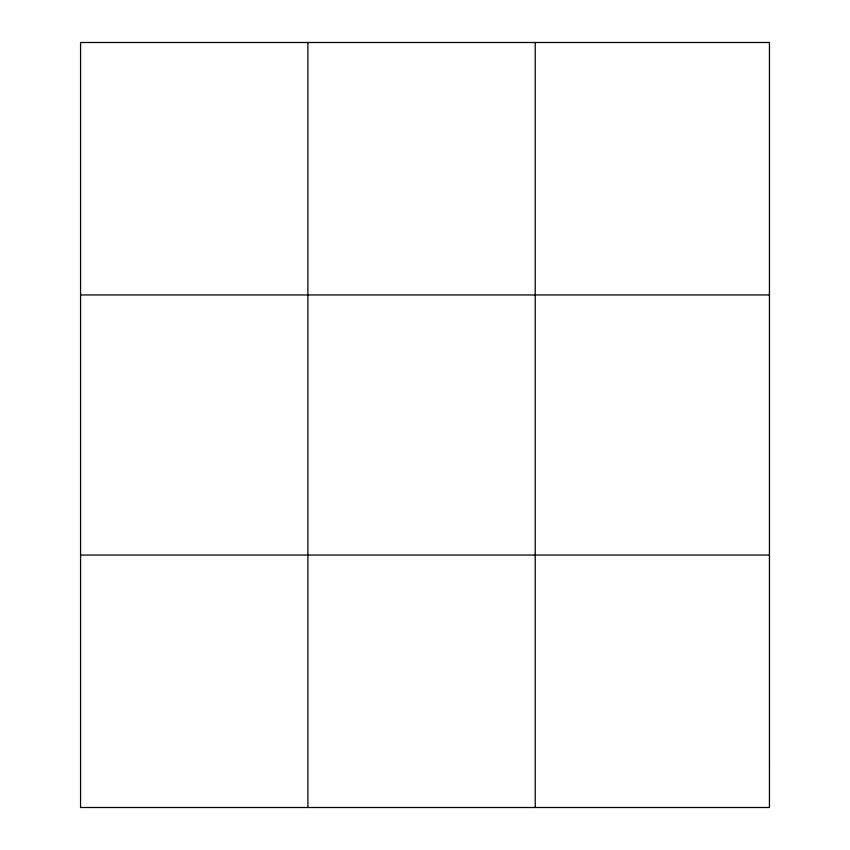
<?xml version="1.0" encoding="UTF-8"?>
<svg xmlns="http://www.w3.org/2000/svg" width="850" height="850" viewBox="0 0 850 850"><rect width="100%" height="100%" fill="white"/><g stroke="black" fill="none" stroke-linecap="round" stroke-linejoin="round"><path stroke-width="1.27" d="M307.891 42.5L307.891 807.5M535.224 42.5L535.224 807.5M80.559 294.95L769.441 294.95M80.559 555.05L769.441 555.05M769.441 765.425L769.441 807.5L80.559 807.5L80.559 42.5L769.441 42.5L769.441 765.425"/></g></svg>
